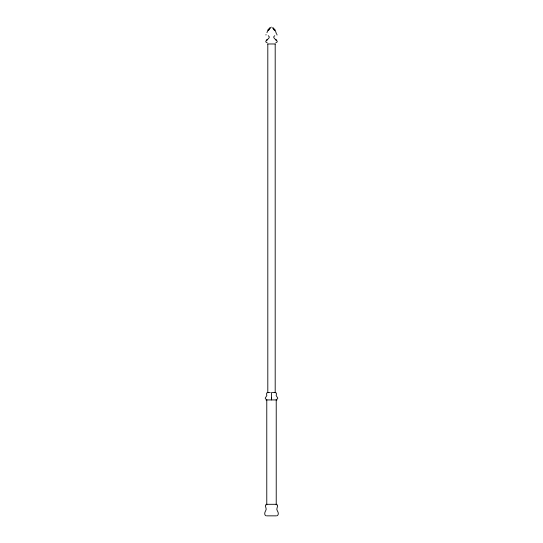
<?xml version="1.0" encoding="UTF-8"?>
<svg xmlns="http://www.w3.org/2000/svg" width="543" height="543" viewBox="0 0 543 543"><rect width="100%" height="100%" fill="white"/><g stroke="black" fill="none" stroke-linecap="round" stroke-linejoin="round"><path stroke-width="0.81" d="M271.5 399.933L271.5 392.46M271.5 397.978L271.5 397.605M276.462 33.985L275.179 30.014L272.776 27.632M266.966 32.689L267.977 29.756L270.217 27.632M268.473 30.503L269.26 29.023L268.385 30.747M266.036 34.514L265.948 35.023M277.086 399.091L277.819 398.182L276.163 395.548L276.489 393.682L275.824 392.521L272.301 392.46M275.837 42.721C280.894 40.99 270.509 38.343 274.778 35.695M277.052 35.023L276.964 34.514M271.48 27.15L271.276 27.15M267.76 43.976L275.24 43.976M270.305 392.46L267.163 392.541L266.511 393.682L266.837 395.548L265.181 398.182L265.914 399.091M265.982 399.933L277.018 399.933M266.111 515.85C264.027 514.974 264.597 512.443 265.737 510.583C267.421 508.268 263.735 505.838 266.287 504.304L276.713 504.304C279.272 505.893 275.484 508.458 277.344 510.834C278.566 512.599 278.824 515.029 276.889 515.85M266.776 515.85L276.224 515.85M268.222 35.695C272.498 38.356 262.106 40.99 267.163 42.721M274.527 30.503L273.74 29.023L274.615 30.747M276.224 399.567L276.224 504.895M275.192 43.976L275.192 392.799M267.808 43.976L267.808 392.799M266.776 399.567L266.776 504.895M269.708 28.46L270.19 27.965L269.708 28.46M267.421 39.659L266.803 40.033L267.421 39.659M276.19 40.033L275.586 39.659L276.19 40.033M272.966 28.121L273.448 28.65L272.966 28.121"/></g></svg>
